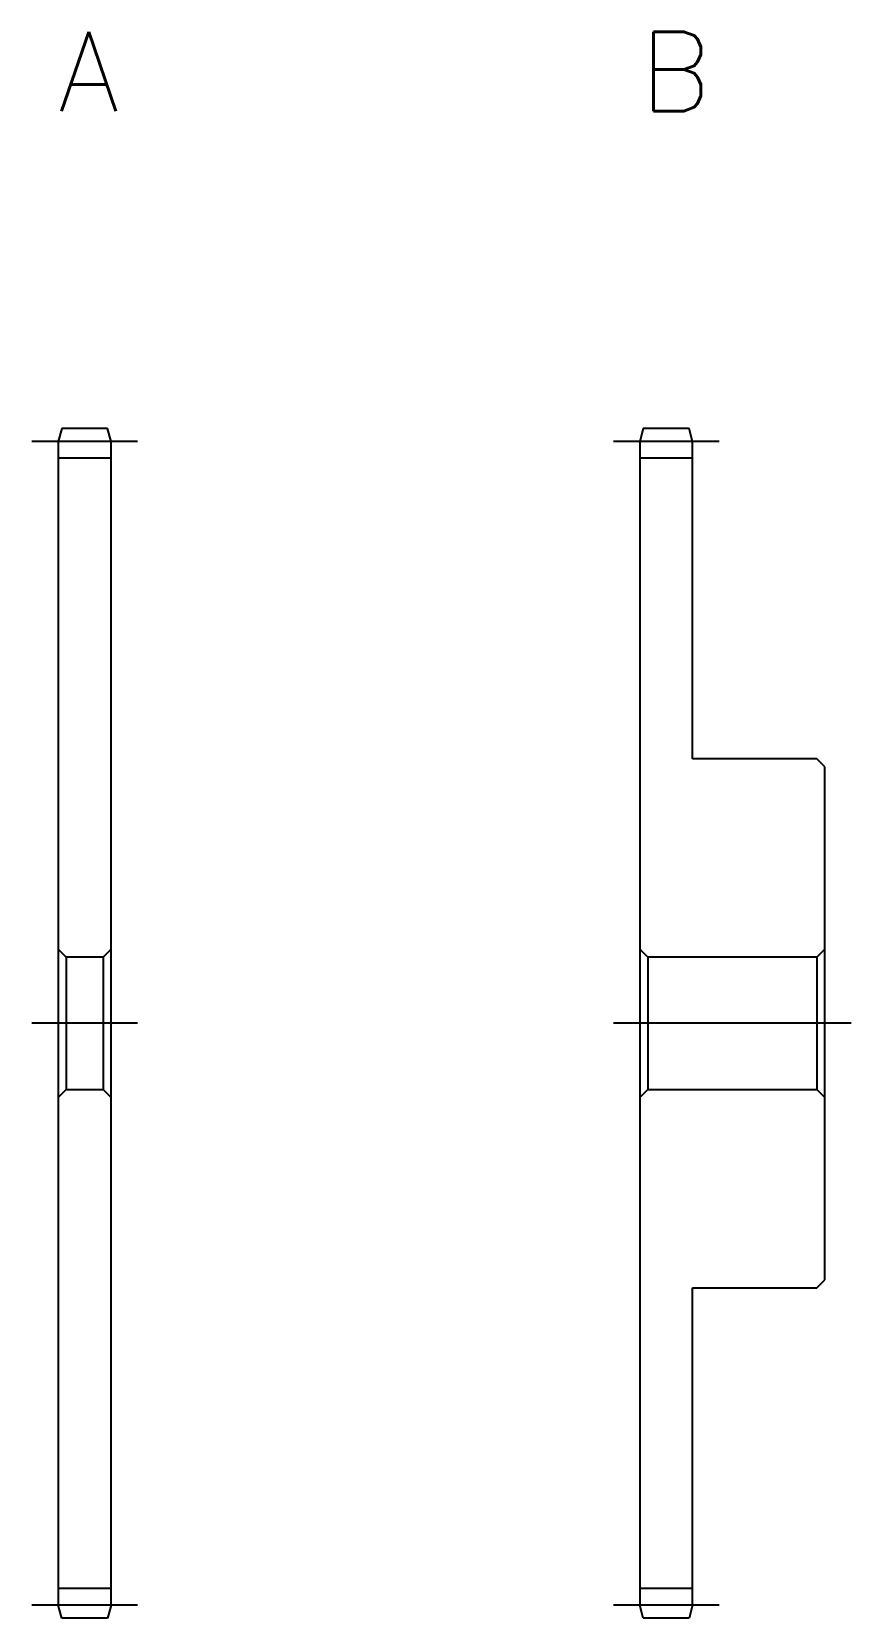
# Model space of a CAD drawing. Extents: x -1 to 95, y -13 to 70.
# Drawn here: x 64 to 95, y 10 to 70 of the extents above; entities that cross this region are included whole.
import ezdxf

# ---------------------------------------------------------------- set-up
doc = ezdxf.new("R2010")
doc.units = 0
doc.header["$LTSCALE"] = 0.5
doc.linetypes.add('CENTER', pattern=[50.8, 31.75, -6.35, 6.35, -6.35])
for name, color, linetype in [('MSM_CENTER', 1, 'CENTER'), ('MSM_CONTINUOUS', 7, 'CONTINUOUS'), ('MSM_PART_NUMBER', 7, 'CONTINUOUS')]:
    doc.layers.add(name, color=color, linetype=linetype)
doc.styles.get("Standard").update_dxf_attribs({"font": 'txt.shx', "height": 3, "bigfont": 'bigfont.shx'})

# ---------------------------------------------------------------- blocks, each defined once
blk = doc.blocks.new('*U5')
at = {"layer": 'MSM_PART_NUMBER'}
blk.add_text('A', height=3, dxfattribs=at).set_placement((65, 67))
blk = doc.blocks.new('*U6')
at = {"layer": 'MSM_PART_NUMBER'}
blk.add_text('B', height=3, dxfattribs=at).set_placement((87, 67))

msp = doc.modelspace()

# ---------------------------------------------------------------- linework, layer by layer
at = {"layer": 'MSM_CENTER'}
for p, q in [((68, 54.5), (64, 54.5)), ((90, 54.5), (86, 54.5)), ((68, 32.5), (64, 32.5)), ((95, 32.5), (86, 32.5)), ((68, 10.5), (64, 10.5)), ((90, 10.5), (86, 10.5))]:
    msp.add_line(p, q, dxfattribs=at)
at = {"layer": 'MSM_CONTINUOUS'}
for p, q in [((65.134, 55), (65, 54.5)), ((66.866, 55), (65.134, 55)), ((67, 54.5), (66.866, 55)), ((87.134, 55), (87, 54.5)), ((88.866, 55), (87.134, 55)), ((89, 54.5), (88.866, 55)), ((65, 54.5), (65, 10.5)), ((67, 10.5), (67, 54.5)), ((87, 54.5), (87, 10.5)), ((89, 42.5), (89, 54.5)), ((67, 53.875), (65, 53.875)), ((89, 53.875), (87, 53.875)), ((93.7, 42.5), (89, 42.5)), ((94, 42.2), (93.7, 42.5)), ((94, 22.8), (94, 42.2)), ((65, 35.3), (65.3, 35)), ((65.3, 35), (65.3, 30)), ((66.7, 35), (65.3, 35)), ((66.7, 35), (67, 35.3)), ((66.7, 35), (66.7, 30)), ((87, 35.3), (87.3, 35)), ((87.3, 35), (87.3, 30)), ((93.7, 35), (87.3, 35)), ((93.7, 35), (94, 35.3)), ((93.7, 35), (93.7, 30)), ((65.3, 30), (65, 29.7)), ((65.3, 30), (66.7, 30)), ((67, 29.7), (66.7, 30)), ((87.3, 30), (87, 29.7)), ((87.3, 30), (93.7, 30)), ((94, 29.7), (93.7, 30)), ((89, 10.5), (89, 22.5)), ((89, 22.5), (93.7, 22.5)), ((93.7, 22.5), (94, 22.8)), ((67, 11.125), (65, 11.125)), ((89, 11.125), (87, 11.125)), ((65.134, 10), (65, 10.5)), ((67, 10.5), (66.866, 10)), ((87.134, 10), (87, 10.5)), ((89, 10.5), (88.866, 10)), ((66.866, 10), (65.134, 10)), ((88.866, 10), (87.134, 10))]:
    msp.add_line(p, q, dxfattribs=at)

# ---------------------------------------------------------------- block references
for name in ['*U5', '*U6']:
    msp.add_blockref(name, (0, 0), dxfattribs=at)

doc.saveas('drawing.dxf')
